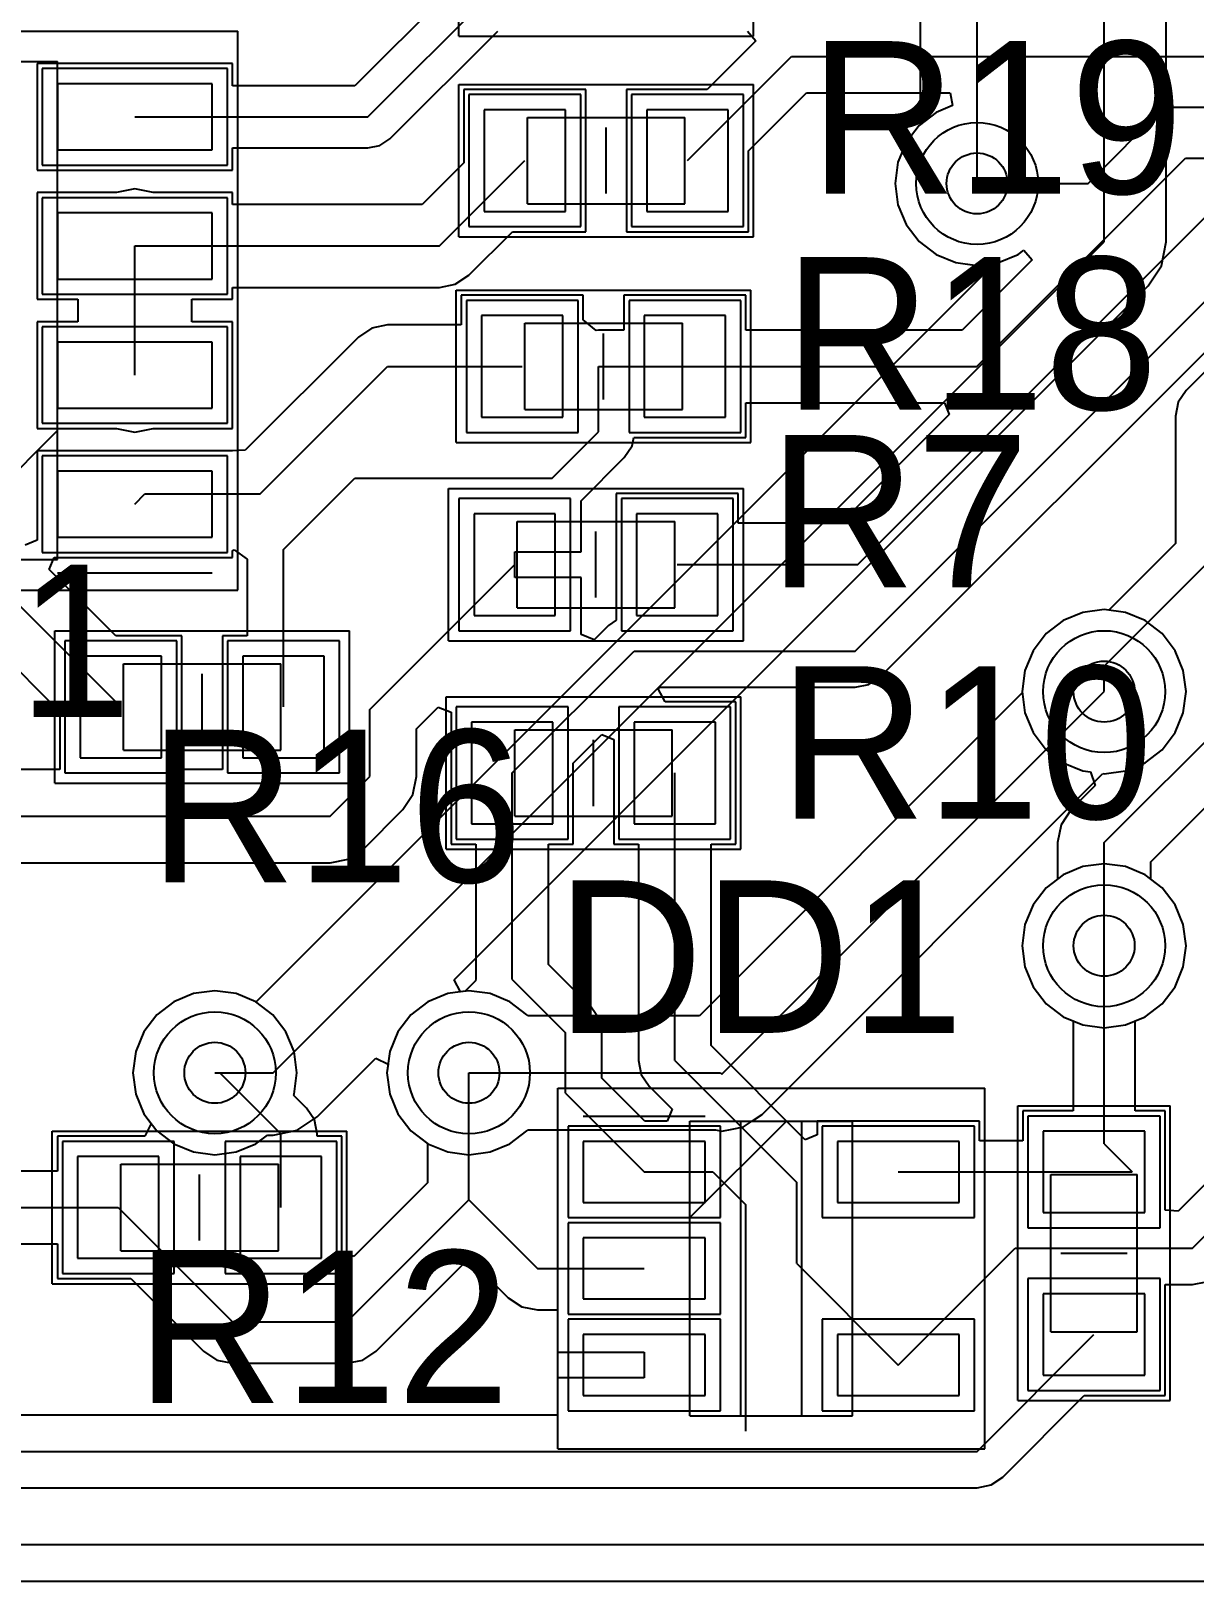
# Model space of a CAD drawing. Header units: millimetres. Extents: x 25.4 to 101.3, y 24.9 to 50.8.
# Drawn here: x 44.84 to 56.28, y 25.4 to 40.65 of the extents above; entities that cross this region are included whole.
import ezdxf

# ---------------------------------------------------------------- set-up
doc = ezdxf.new("R2010")
doc.units = ezdxf.units.MM
for name, color, linetype in [('BottomLayer', 5, 'Continuous'), ('KeepOutLayer', 6, 'Continuous'), ('Mechanical1', 6, 'Continuous'), ('Mechanical13', 56, 'Continuous'), ('Mechanical15', 56, 'Continuous'), ('MultiLayer', 9, 'Continuous'), ('TopLayer', 1, 'Continuous'), ('TopOverlay', 2, 'Continuous'), ('TopPaste', 8, 'Continuous'), ('TopSolder', 216, 'Continuous'), ('ViaHoleLayer', 16, 'Continuous')]:
    doc.layers.add(name, color=color, linetype=linetype)

msp = doc.modelspace()

# ---------------------------------------------------------------- linework, layer by layer
at = {"layer": 'BottomLayer'}
for p, q in [((55.4, 38.575), (55.4, 45.4)), ((56.012, 38.575), (56.012, 44.883)), ((54.15, 39.15), (54.15, 41.65)), ((53.589, 41.072), (53.589, 39.728)), ((53.579, 39.721), (53.451, 39.553)), ((53.589, 39.728), (53.579, 39.721)), ((53.451, 39.553), (53.371, 39.359)), ((53.371, 39.359), (53.343, 39.15)), ((53.343, 39.15), (53.371, 38.941)), ((53.371, 38.941), (53.451, 38.747)), ((53.451, 38.747), (53.579, 38.579)), ((47.225, 30.4), (55.4, 38.575)), ((53.579, 38.579), (53.747, 38.451)), ((53.747, 38.451), (53.941, 38.371)), ((55.965, 38.341), (56.012, 38.575)), ((53.941, 38.371), (54.126, 38.346)), ((54.126, 38.346), (54.193, 38.233)), ((55.833, 38.142), (55.965, 38.341)), ((54.193, 38.233), (47.056, 31.097)), ((49.006, 31.316), (55.833, 38.142)), ((55.191, 34.929), (54.997, 34.849)), ((55.4, 34.957), (55.191, 34.929)), ((55.609, 34.929), (55.4, 34.957)), ((55.803, 34.849), (55.609, 34.929)), ((54.997, 34.849), (54.829, 34.721)), ((55.971, 34.721), (55.803, 34.849)), ((54.829, 34.721), (54.701, 34.553)), ((56.099, 34.553), (55.971, 34.721)), ((54.701, 34.553), (54.621, 34.359)), ((56.179, 34.359), (56.099, 34.553)), ((54.621, 34.359), (54.593, 34.15)), ((56.207, 34.15), (56.179, 34.359)), ((54.595, 34.138), (51.418, 30.961)), ((51.637, 30.387), (55.4, 34.15)), ((54.593, 34.15), (54.595, 34.138)), ((56.179, 33.941), (56.207, 34.15)), ((56.099, 33.747), (56.179, 33.941)), ((55.971, 33.579), (56.099, 33.747)), ((55.803, 33.451), (55.971, 33.579)), ((55.609, 33.371), (55.803, 33.451)), ((52.034, 29.991), (55.388, 33.345)), ((55.388, 33.345), (55.4, 33.343)), ((55.4, 33.343), (55.609, 33.371)), ((54.997, 32.349), (54.829, 32.221)), ((55.191, 32.429), (54.997, 32.349)), ((55.4, 32.457), (55.191, 32.429)), ((55.609, 32.429), (55.4, 32.457)), ((55.803, 32.349), (55.609, 32.429)), ((55.971, 32.221), (55.803, 32.349)), ((54.829, 32.221), (54.701, 32.053)), ((56.099, 32.053), (55.971, 32.221)), ((54.701, 32.053), (54.621, 31.859)), ((56.179, 31.859), (56.099, 32.053)), ((54.621, 31.859), (54.593, 31.65)), ((56.207, 31.65), (56.179, 31.859)), ((54.593, 31.65), (54.621, 31.441)), ((56.179, 31.441), (56.207, 31.65)), ((54.621, 31.441), (54.701, 31.247)), ((56.099, 31.247), (56.179, 31.441)), ((49.066, 31.196), (49.006, 31.316)), ((46.441, 31.179), (46.247, 31.099)), ((46.65, 31.207), (46.441, 31.179)), ((46.859, 31.179), (46.65, 31.207)), ((47.053, 31.099), (46.859, 31.179)), ((49.15, 31.207), (49.066, 31.196)), ((49.359, 31.179), (49.15, 31.207)), ((49.553, 31.099), (49.359, 31.179)), ((54.701, 31.247), (54.829, 31.079)), ((55.971, 31.079), (56.099, 31.247)), ((46.079, 30.971), (45.951, 30.803)), ((46.247, 31.099), (46.079, 30.971)), ((47.056, 31.097), (47.053, 31.099)), ((49.721, 30.971), (49.553, 31.099)), ((49.728, 30.961), (49.721, 30.971)), ((51.418, 30.961), (49.728, 30.961)), ((54.829, 31.079), (54.997, 30.951)), ((55.803, 30.951), (55.971, 31.079)), ((54.997, 30.951), (55.191, 30.871)), ((55.191, 30.871), (55.4, 30.843)), ((55.4, 30.843), (55.609, 30.871)), ((55.609, 30.871), (55.803, 30.951)), ((45.951, 30.803), (45.871, 30.609)), ((45.871, 30.609), (45.843, 30.4)), ((47.658, 29.967), (48.234, 30.544)), ((48.234, 30.544), (48.354, 30.484)), ((45.843, 30.4), (45.871, 30.191)), ((46.65, 30.4), (47.225, 30.4)), ((48.354, 30.484), (48.343, 30.4)), ((48.343, 30.4), (48.371, 30.191)), ((49.15, 30.4), (51.625, 30.4)), ((51.625, 30.4), (51.637, 30.387)), ((45.871, 30.191), (45.951, 29.997)), ((48.371, 30.191), (48.451, 29.997)), ((45.951, 29.997), (46.079, 29.829)), ((47.459, 29.835), (47.658, 29.967)), ((48.451, 29.997), (48.579, 29.829)), ((51.852, 29.869), (51.941, 29.929)), ((51.941, 29.929), (52.034, 29.991)), ((52.034, 29.991), (52.034, 29.991)), ((52.034, 29.991), (52.034, 29.991)), ((46.079, 29.829), (46.247, 29.701)), ((47.053, 29.701), (47.167, 29.788)), ((47.167, 29.788), (47.225, 29.788)), ((47.225, 29.788), (47.459, 29.835)), ((48.579, 29.829), (48.747, 29.701)), ((49.553, 29.701), (49.721, 29.829)), ((49.721, 29.829), (49.728, 29.839)), ((49.728, 29.839), (51.575, 29.839)), ((51.575, 29.839), (51.637, 29.827)), ((51.637, 29.827), (51.74, 29.847)), ((51.637, 29.827), (51.637, 29.827)), ((51.637, 29.827), (51.637, 29.827)), ((51.74, 29.847), (51.852, 29.869)), ((51.852, 29.869), (51.852, 29.869)), ((51.852, 29.869), (51.852, 29.869)), ((46.247, 29.701), (46.441, 29.621)), ((46.441, 29.621), (46.65, 29.593)), ((46.65, 29.593), (46.859, 29.621)), ((46.859, 29.621), (47.053, 29.701)), ((48.747, 29.701), (48.941, 29.621)), ((48.941, 29.621), (49.15, 29.593)), ((49.15, 29.593), (49.359, 29.621)), ((49.359, 29.621), (49.553, 29.701)), ((57.493, 25.757), (25.757, 25.757))]:
    msp.add_line(p, q, dxfattribs=at)
for centre in [(54.15, 39.15), (55.4, 34.15), (55.4, 31.65), (46.65, 30.4), (49.15, 30.4)]:
    msp.add_circle(centre, 0.6, dxfattribs=at)
at = {"layer": 'KeepOutLayer'}
for p, q in [((42.9, 25.4), (52.025, 25.4)), ((52.025, 25.4), (68.775, 25.4))]:
    msp.add_line(p, q, dxfattribs=at)
at = {"layer": 'Mechanical1'}
for p, q in [((49.725, 38.95), (49.725, 39.8)), ((49.725, 39.8), (51.275, 39.8)), ((51.275, 38.95), (51.275, 39.8)), ((49.725, 38.95), (51.275, 38.95)), ((49.7, 36.925), (49.7, 37.775)), ((49.7, 37.775), (51.25, 37.775)), ((51.25, 36.925), (51.25, 37.775)), ((49.7, 36.925), (51.25, 36.925)), ((49.625, 35.825), (51.175, 35.825)), ((49.625, 34.975), (49.625, 35.825)), ((51.175, 34.975), (51.175, 35.825)), ((49.625, 34.975), (51.175, 34.975)), ((45.75, 34.425), (47.3, 34.425)), ((45.75, 33.575), (45.75, 34.425)), ((47.3, 33.575), (47.3, 34.425)), ((49.6, 33.775), (51.15, 33.775)), ((49.6, 32.925), (49.6, 33.775)), ((51.15, 32.925), (51.15, 33.775)), ((45.75, 33.575), (47.3, 33.575)), ((49.6, 32.925), (51.15, 32.925)), ((51.325, 28.975), (52.275, 29.925)), ((51.325, 27.025), (51.325, 29.925)), ((51.325, 29.925), (52.925, 29.925)), ((52.925, 27.025), (52.925, 29.925)), ((45.725, 28.65), (45.725, 29.5)), ((45.725, 29.5), (47.275, 29.5)), ((47.275, 28.65), (47.275, 29.5)), ((54.875, 29.4), (55.725, 29.4)), ((54.875, 27.85), (54.875, 29.4)), ((55.725, 27.85), (55.725, 29.4)), ((45.725, 28.65), (47.275, 28.65)), ((54.875, 27.85), (55.725, 27.85)), ((51.325, 27.025), (52.925, 27.025))]:
    msp.add_line(p, q, dxfattribs=at)
at = {"layer": 'Mechanical13'}
for p, q in [((41.2, 40.35), (45.1, 40.35)), ((45.1, 35.45), (45.1, 40.35)), ((43.83, 35.45), (45.1, 36.72)), ((41.2, 35.45), (45.1, 35.45))]:
    msp.add_line(p, q, dxfattribs=at)
at = {"layer": 'Mechanical15'}
for p, q in [((49.05, 40.6), (49.05, 42.1)), ((51.95, 40.6), (51.95, 42.1)), ((39.425, 40.65), (46.875, 40.65)), ((46.875, 35.15), (46.875, 40.65)), ((49.05, 40.6), (51.95, 40.6)), ((49.05, 40.125), (51.95, 40.125)), ((49.05, 38.625), (49.05, 40.125)), ((51.95, 38.625), (51.95, 40.125)), ((49.05, 38.625), (51.95, 38.625)), ((49.025, 38.1), (51.925, 38.1)), ((49.025, 36.6), (49.025, 38.1)), ((51.925, 36.6), (51.925, 38.1)), ((49.025, 36.6), (51.925, 36.6)), ((48.95, 34.65), (48.95, 36.15)), ((48.95, 36.15), (51.85, 36.15)), ((51.85, 34.65), (51.85, 36.15)), ((39.425, 35.15), (46.875, 35.15)), ((45.075, 33.25), (45.075, 34.75)), ((45.075, 34.75), (47.975, 34.75)), ((47.975, 33.25), (47.975, 34.75)), ((48.95, 34.65), (51.85, 34.65)), ((48.925, 32.6), (48.925, 34.1)), ((48.925, 34.1), (51.825, 34.1)), ((51.825, 32.6), (51.825, 34.1)), ((45.075, 33.25), (47.975, 33.25)), ((48.925, 32.6), (51.825, 32.6)), ((50.025, 26.7), (50.025, 30.25)), ((50.025, 30.25), (54.225, 30.25)), ((54.225, 26.7), (54.225, 30.25)), ((54.55, 27.175), (54.55, 30.075)), ((54.55, 30.075), (56.05, 30.075)), ((56.05, 27.175), (56.05, 30.075)), ((45.05, 29.825), (47.95, 29.825)), ((45.05, 28.325), (45.05, 29.825)), ((47.95, 28.325), (47.95, 29.825)), ((45.05, 28.325), (47.95, 28.325)), ((54.55, 27.175), (56.05, 27.175)), ((50.025, 26.7), (54.225, 26.7))]:
    msp.add_line(p, q, dxfattribs=at)
at = {"layer": 'MultiLayer'}
for centre in [(54.15, 39.15), (55.4, 34.15), (55.4, 31.65), (46.65, 30.4), (49.15, 30.4)]:
    msp.add_circle(centre, 0.6, dxfattribs=at)
at = {"layer": 'TopLayer'}
for p, q in [((48.155, 39.805), (49.7, 41.35)), ((49.1, 41.183), (48.028, 40.111)), ((48.371, 39.589), (49.433, 40.65)), ((51.891, 40.65), (51.974, 40.554)), ((51.974, 40.554), (51.495, 40.075)), ((46.824, 40.33), (44.9, 40.33)), ((44.9, 40.33), (44.9, 39.28)), ((46.824, 40.111), (46.824, 40.33)), ((51.3, 39.375), (52.325, 40.4)), ((52.325, 40.4), (59.175, 40.4)), ((46.625, 40.13), (45.1, 40.13)), ((45.1, 40.13), (45.1, 39.48)), ((46.625, 39.48), (46.625, 40.13)), ((48.028, 40.111), (46.824, 40.111)), ((50.3, 40.075), (49.1, 40.075)), ((49.1, 40.075), (49.1, 39.352)), ((50.3, 38.675), (50.3, 40.075)), ((51.495, 40.075), (50.7, 40.075)), ((50.7, 40.075), (50.7, 38.675)), ((51.9, 39.47), (52.473, 40.043)), ((52.473, 40.043), (53.884, 40.043)), ((53.884, 40.043), (53.909, 39.916)), ((45.862, 39.805), (48.155, 39.805)), ((50.1, 39.875), (49.3, 39.875)), ((49.3, 39.875), (49.3, 38.875)), ((50.1, 38.875), (50.1, 39.875)), ((51.7, 39.875), (50.9, 39.875)), ((50.9, 39.875), (50.9, 38.875)), ((51.7, 38.875), (51.7, 39.875)), ((53.747, 39.849), (53.579, 39.721)), ((53.909, 39.916), (53.747, 39.849)), ((55.242, 39.15), (55.992, 39.9)), ((55.992, 39.9), (59.175, 39.9)), ((53.579, 39.721), (53.451, 39.553)), ((46.824, 39.28), (46.824, 39.499)), ((46.824, 39.499), (48.155, 39.499)), ((48.155, 39.499), (48.272, 39.522)), ((48.155, 39.499), (48.155, 39.499)), ((48.272, 39.522), (48.371, 39.589)), ((53.451, 39.553), (53.371, 39.359)), ((45.1, 39.48), (46.625, 39.48)), ((49.1, 39.352), (48.691, 38.943)), ((48.86, 38.535), (49.7, 39.375)), ((51.9, 38.675), (51.9, 39.47)), ((53.371, 39.359), (53.343, 39.15)), ((54.149, 37.35), (56.199, 39.4)), ((56.199, 39.4), (59.175, 39.4)), ((44.9, 39.28), (46.824, 39.28)), ((45.682, 39.06), (44.9, 39.06)), ((44.9, 39.06), (44.9, 38.01)), ((45.862, 39.096), (45.682, 39.06)), ((46.042, 39.06), (45.862, 39.096)), ((46.824, 39.06), (46.042, 39.06)), ((46.824, 38.943), (46.824, 39.06)), ((53.343, 39.15), (53.371, 38.941)), ((54.15, 39.15), (55.242, 39.15)), ((48.691, 38.943), (46.824, 38.943)), ((53.371, 38.941), (53.451, 38.747)), ((55.65, 38.073), (56.477, 38.9)), ((46.625, 38.86), (45.1, 38.86)), ((45.1, 38.86), (45.1, 38.21)), ((46.625, 38.21), (46.625, 38.86)), ((49.3, 38.875), (50.1, 38.875)), ((50.9, 38.875), (51.7, 38.875)), ((53.451, 38.747), (53.579, 38.579)), ((49.148, 38.247), (49.577, 38.675)), ((49.577, 38.675), (50.3, 38.675)), ((50.7, 38.675), (51.9, 38.675)), ((45.862, 37.265), (45.862, 38.535)), ((45.862, 38.535), (48.86, 38.535)), ((53.579, 38.579), (53.747, 38.451)), ((53.747, 38.451), (53.941, 38.371)), ((54.359, 38.371), (54.553, 38.451)), ((54.553, 38.451), (54.609, 38.494)), ((54.609, 38.494), (54.693, 38.398)), ((52.949, 34.55), (56.799, 38.4)), ((53.941, 38.371), (54.15, 38.343)), ((54.693, 38.398), (54.002, 37.707)), ((54.15, 38.343), (54.359, 38.371)), ((45.1, 38.21), (46.625, 38.21)), ((46.824, 38.01), (46.824, 38.127)), ((46.824, 38.127), (48.86, 38.127)), ((48.86, 38.127), (49.016, 38.158)), ((48.86, 38.127), (48.86, 38.127)), ((49.016, 38.158), (49.148, 38.247)), ((44.9, 38.01), (45.301, 38.01)), ((45.301, 38.01), (45.301, 37.79)), ((46.423, 37.79), (46.423, 38.01)), ((46.423, 38.01), (46.824, 38.01)), ((50.275, 38.05), (49.075, 38.05)), ((49.075, 38.05), (49.075, 37.758)), ((50.275, 37.807), (50.275, 38.05)), ((51.875, 38.05), (50.675, 38.05)), ((50.675, 38.05), (50.675, 37.707)), ((51.875, 37.707), (51.875, 38.05)), ((52.977, 35.4), (55.65, 38.073)), ((50.075, 37.85), (49.275, 37.85)), ((49.275, 37.85), (49.275, 36.85)), ((50.075, 36.85), (50.075, 37.85)), ((51.675, 37.85), (50.875, 37.85)), ((50.875, 37.85), (50.875, 36.85)), ((51.675, 36.85), (51.675, 37.85)), ((53.201, 34.298), (56.868, 37.964)), ((56.92, 37.824), (56.208, 37.112)), ((45.301, 37.79), (44.9, 37.79)), ((44.9, 37.79), (44.9, 36.74)), ((46.824, 37.79), (46.423, 37.79)), ((46.824, 36.74), (46.824, 37.79)), ((48.194, 37.727), (48.062, 37.638)), ((48.35, 37.758), (48.194, 37.727)), ((49.075, 37.758), (48.35, 37.758)), ((50.402, 37.702), (50.275, 37.807)), ((50.425, 37.707), (50.402, 37.702)), ((50.675, 37.707), (50.425, 37.707)), ((54.002, 37.707), (51.875, 37.707)), ((46.625, 37.59), (45.1, 37.59)), ((45.1, 37.59), (45.1, 36.94)), ((46.625, 36.94), (46.625, 37.59)), ((48.062, 37.638), (46.949, 36.526)), ((48.062, 37.638), (48.062, 37.638)), ((42.46, 37.265), (45.725, 34)), ((47.095, 36.095), (48.35, 37.35)), ((48.35, 37.35), (49.675, 37.35)), ((50.425, 36.705), (50.425, 37.35)), ((50.425, 37.35), (51.275, 37.35)), ((51.275, 37.35), (54.149, 37.35)), ((56.208, 37.112), (56.13, 36.997)), ((45.1, 36.94), (46.625, 36.94)), ((51.875, 36.65), (51.875, 36.993)), ((51.875, 36.993), (53.828, 36.993)), ((53.828, 36.993), (53.876, 36.876)), ((56.13, 36.997), (56.103, 36.86)), ((42.27, 36.806), (45.125, 33.951)), ((49.275, 36.85), (50.075, 36.85)), ((50.875, 36.85), (51.675, 36.85)), ((53.876, 36.876), (52.808, 35.808)), ((56.103, 36.86), (56.103, 35.608)), ((44.9, 36.74), (45.682, 36.74)), ((45.682, 36.74), (45.862, 36.704)), ((45.862, 36.704), (46.042, 36.74)), ((46.042, 36.74), (46.824, 36.74)), ((49.97, 36.25), (50.425, 36.705)), ((50.755, 36.568), (50.771, 36.65)), ((50.771, 36.65), (51.875, 36.65)), ((46.824, 36.52), (44.9, 36.52)), ((44.9, 36.52), (44.9, 35.64)), ((46.949, 36.526), (46.824, 36.52)), ((46.824, 36.52), (46.824, 36.52)), ((50.254, 36.029), (50.677, 36.453)), ((50.677, 36.453), (50.755, 36.568)), ((46.625, 36.32), (45.1, 36.32)), ((45.1, 36.32), (45.1, 35.67)), ((46.625, 35.67), (46.625, 36.32)), ((47.325, 35.547), (48.028, 36.25)), ((48.028, 36.25), (49.97, 36.25)), ((45.862, 35.995), (45.962, 36.095)), ((45.962, 36.095), (47.095, 36.095)), ((50.254, 35.527), (50.254, 36.029)), ((51.8, 36.1), (50.6, 36.1)), ((50.6, 36.1), (50.6, 34.854)), ((51.8, 35.808), (51.8, 36.1)), ((50, 35.9), (49.2, 35.9)), ((49.2, 35.9), (49.2, 34.9)), ((50, 34.9), (50, 35.9)), ((51.6, 35.9), (50.8, 35.9)), ((50.8, 35.9), (50.8, 34.9)), ((51.6, 34.9), (51.6, 35.9)), ((52.808, 35.808), (51.8, 35.808)), ((44.9, 35.64), (44.782, 35.592)), ((45.1, 35.67), (46.625, 35.67)), ((46.824, 35.538), (46.841, 35.544)), ((46.824, 35.47), (46.824, 35.538)), ((46.841, 35.544), (46.968, 35.455)), ((47.325, 34), (47.325, 35.547)), ((56.103, 35.608), (55.446, 34.951)), ((45.021, 35.353), (45.07, 35.47)), ((45.07, 35.47), (46.824, 35.47)), ((46.968, 35.455), (46.968, 34.7)), ((48.175, 33.975), (49.6, 35.4)), ((49.6, 35.273), (49.6, 35.527)), ((49.6, 35.527), (50.254, 35.527)), ((51.2, 35.4), (52.977, 35.4)), ((55.4, 34.4), (56.46, 35.46)), ((45.674, 34.7), (45.021, 35.353)), ((50.254, 35.273), (49.6, 35.273)), ((50.254, 34.713), (50.254, 35.273)), ((55.191, 34.929), (54.997, 34.849)), ((55.4, 34.957), (55.191, 34.929)), ((55.446, 34.951), (55.4, 34.957)), ((49.2, 34.9), (50, 34.9)), ((50.523, 34.802), (50.381, 34.661)), ((50.6, 34.854), (50.523, 34.802)), ((50.8, 34.9), (51.6, 34.9)), ((54.997, 34.849), (54.829, 34.721)), ((46.325, 34.7), (45.674, 34.7)), ((46.325, 33.384), (46.325, 34.7)), ((46.968, 34.7), (46.725, 34.7)), ((46.725, 34.7), (46.725, 33.384)), ((50.381, 34.661), (50.254, 34.713)), ((54.829, 34.721), (54.701, 34.553)), ((46.125, 34.5), (45.325, 34.5)), ((45.325, 34.5), (45.325, 33.5)), ((46.125, 33.5), (46.125, 34.5)), ((47.725, 34.5), (46.925, 34.5)), ((46.925, 34.5), (46.925, 33.5)), ((47.725, 33.5), (47.725, 34.5)), ((49.575, 33.35), (50.775, 34.55)), ((50.775, 34.55), (52.949, 34.55)), ((54.701, 34.553), (54.621, 34.359)), ((55.4, 32.665), (57.3, 34.565)), ((54.621, 34.359), (54.593, 34.15)), ((55.4, 34.15), (55.4, 34.4)), ((51.013, 34.177), (51.024, 34.193)), ((51.081, 34.05), (51.013, 34.177)), ((51.024, 34.193), (52.949, 34.193)), ((52.949, 34.193), (53.086, 34.22)), ((53.086, 34.22), (53.201, 34.298)), ((55.859, 32.475), (57.624, 34.241)), ((51.775, 34.05), (51.081, 34.05)), ((51.775, 32.65), (51.775, 34.05)), ((54.593, 34.15), (54.621, 33.941)), ((45.125, 33.951), (45.125, 33.384)), ((48.175, 33.314), (48.175, 33.975)), ((48.634, 33.785), (48.848, 33.999)), ((48.848, 33.999), (48.975, 33.947)), ((48.975, 33.947), (48.975, 32.65)), ((54.621, 33.941), (54.701, 33.747)), ((48.634, 33.314), (48.634, 33.785)), ((49.975, 33.85), (49.175, 33.85)), ((49.175, 33.85), (49.175, 32.85)), ((49.975, 32.85), (49.975, 33.85)), ((50.175, 33.445), (50.458, 33.728)), ((50.458, 33.728), (50.575, 33.679)), ((51.575, 33.85), (50.775, 33.85)), ((50.775, 33.85), (50.775, 32.85)), ((51.575, 32.85), (51.575, 33.85)), ((54.701, 33.747), (54.829, 33.579)), ((50.575, 33.679), (50.575, 32.65)), ((54.829, 33.579), (54.997, 33.451)), ((45.325, 33.5), (46.125, 33.5)), ((46.925, 33.5), (47.725, 33.5)), ((50.175, 32.65), (50.175, 33.445)), ((54.997, 33.451), (55.191, 33.371)), ((45.125, 33.384), (42.765, 33.384)), ((46.725, 33.384), (46.325, 33.384)), ((47.786, 32.925), (48.175, 33.314)), ((48.599, 33.138), (48.634, 33.314)), ((49.575, 31.319), (49.575, 33.35)), ((51.175, 30.52), (51.175, 33.35)), ((55.191, 33.371), (55.267, 33.361)), ((55.267, 33.361), (55.313, 33.227)), ((48.499, 32.989), (48.599, 33.138)), ((55.313, 33.227), (55.076, 32.99)), ((48.111, 32.601), (48.499, 32.989)), ((55.076, 32.99), (54.976, 32.841)), ((42.575, 32.925), (47.786, 32.925)), ((49.175, 32.85), (49.975, 32.85)), ((50.775, 32.85), (51.575, 32.85)), ((54.976, 32.841), (54.941, 32.665)), ((48.975, 32.65), (49.218, 32.65)), ((49.218, 32.65), (49.218, 31.326)), ((49.932, 31.466), (49.932, 32.65)), ((49.932, 32.65), (50.175, 32.65)), ((50.575, 32.65), (50.818, 32.65)), ((50.818, 32.65), (50.818, 30.52)), ((51.532, 30.668), (51.532, 32.65)), ((51.532, 32.65), (51.775, 32.65)), ((54.941, 32.665), (54.941, 32.306)), ((55.4, 31.65), (55.4, 32.665)), ((47.786, 32.466), (47.962, 32.501)), ((47.962, 32.501), (48.111, 32.601)), ((42.575, 32.466), (47.786, 32.466)), ((55.859, 32.306), (55.859, 32.475)), ((54.829, 32.221), (54.701, 32.053)), ((54.941, 32.306), (54.829, 32.221)), ((55.971, 32.221), (55.859, 32.306)), ((56.099, 32.053), (55.971, 32.221)), ((54.701, 32.053), (54.621, 31.859)), ((56.179, 31.859), (56.099, 32.053)), ((54.621, 31.859), (54.593, 31.65)), ((56.207, 31.65), (56.179, 31.859)), ((54.593, 31.65), (54.621, 31.441)), ((55.4, 29.7), (55.4, 31.65)), ((56.179, 31.441), (56.207, 31.65)), ((50.352, 31.046), (49.932, 31.466)), ((54.621, 31.441), (54.701, 31.247)), ((56.099, 31.247), (56.179, 31.441)), ((49.214, 31.304), (49.112, 31.202)), ((49.218, 31.326), (49.214, 31.304)), ((49.575, 31.319), (50.1, 30.794)), ((46.441, 31.179), (46.247, 31.099)), ((46.65, 31.207), (46.441, 31.179)), ((46.859, 31.179), (46.65, 31.207)), ((47.053, 31.099), (46.859, 31.179)), ((48.941, 31.179), (48.747, 31.099)), ((49.112, 31.202), (48.941, 31.179)), ((54.701, 31.247), (54.829, 31.079)), ((55.971, 31.079), (56.099, 31.247)), ((46.079, 30.971), (45.951, 30.803)), ((46.247, 31.099), (46.079, 30.971)), ((47.221, 30.971), (47.053, 31.099)), ((47.349, 30.803), (47.221, 30.971)), ((48.579, 30.971), (48.451, 30.803)), ((48.747, 31.099), (48.579, 30.971)), ((50.43, 30.93), (50.352, 31.046)), ((54.829, 31.079), (54.997, 30.951)), ((55.803, 30.951), (55.971, 31.079)), ((50.457, 30.794), (50.43, 30.93)), ((54.997, 30.951), (55.094, 30.911)), ((55.094, 30.911), (55.094, 30.025)), ((55.706, 30.911), (55.803, 30.951)), ((55.706, 30.025), (55.706, 30.911)), ((45.951, 30.803), (45.871, 30.609)), ((47.429, 30.609), (47.349, 30.803)), ((48.451, 30.803), (48.371, 30.609)), ((50.1, 30.2), (50.1, 30.794)), ((50.457, 30.348), (50.457, 30.794)), ((52.458, 29.742), (51.532, 30.668)), ((45.871, 30.609), (45.843, 30.4)), ((47.457, 30.4), (47.429, 30.609)), ((48.371, 30.609), (48.343, 30.4)), ((50.818, 30.52), (50.845, 30.383)), ((51.175, 30.52), (52.375, 29.32)), ((45.843, 30.4), (45.871, 30.191)), ((46.65, 30.4), (46.7, 30.4)), ((46.7, 30.4), (47.3, 29.8)), ((47.429, 30.191), (47.457, 30.4)), ((48.343, 30.4), (48.371, 30.191)), ((49.15, 29.15), (49.15, 30.4)), ((50.88, 29.925), (50.457, 30.348)), ((50.845, 30.383), (50.923, 30.268)), ((57.493, 30.404), (56.127, 29.038)), ((50.1, 30.2), (50.875, 29.425)), ((50.923, 30.268), (51.148, 30.042)), ((56.269, 28.675), (57.85, 30.256)), ((45.871, 30.191), (45.951, 29.997)), ((47.425, 30.18), (47.429, 30.191)), ((47.552, 30.052), (47.425, 30.18)), ((47.63, 29.937), (47.552, 30.052)), ((48.371, 30.191), (48.451, 29.997)), ((45.951, 29.997), (46.024, 29.902)), ((46.024, 29.902), (45.961, 29.775)), ((47.657, 29.8), (47.63, 29.937)), ((48.451, 29.997), (48.579, 29.829)), ((51.099, 29.925), (50.88, 29.925)), ((51.148, 30.042), (51.099, 29.925)), ((54.175, 29.925), (52.575, 29.925)), ((52.575, 29.925), (52.575, 29.791)), ((54.175, 29.731), (54.175, 29.925)), ((55.094, 30.025), (54.6, 30.025)), ((54.6, 30.025), (54.6, 29.731)), ((56, 30.025), (55.706, 30.025)), ((56, 29.047), (56, 30.025)), ((45.961, 29.775), (45.1, 29.775)), ((45.1, 29.775), (45.1, 29.432)), ((47.3, 29.075), (47.3, 29.8)), ((47.657, 29.775), (47.657, 29.8)), ((47.9, 29.775), (47.657, 29.775)), ((47.9, 28.643), (47.9, 29.775)), ((48.579, 29.829), (48.742, 29.705)), ((52.575, 29.791), (52.458, 29.742)), ((55.8, 29.825), (54.8, 29.825)), ((54.8, 29.825), (54.8, 29.025)), ((55.8, 29.025), (55.8, 29.825)), ((48.742, 29.705), (48.742, 29.319)), ((50.275, 29.725), (50.275, 29.125)), ((51.475, 29.725), (50.275, 29.725)), ((51.475, 29.125), (51.475, 29.725)), ((52.775, 29.725), (52.775, 29.125)), ((53.975, 29.725), (52.775, 29.725)), ((53.975, 29.125), (53.975, 29.725)), ((54.6, 29.731), (54.175, 29.731)), ((55.4, 29.7), (55.675, 29.425)), ((46.1, 29.575), (45.3, 29.575)), ((45.3, 29.575), (45.3, 28.575)), ((46.1, 28.575), (46.1, 29.575)), ((47.7, 29.575), (46.9, 29.575)), ((46.9, 29.575), (46.9, 28.575)), ((47.7, 28.575), (47.7, 29.575)), ((45.1, 29.432), (43.363, 29.432)), ((48.742, 29.319), (48.017, 28.594)), ((50.875, 29.425), (51.55, 29.425)), ((51.55, 29.425), (51.875, 29.1)), ((52.375, 28.525), (52.375, 29.32)), ((53.375, 29.425), (55.3, 29.425)), ((55.3, 29.425), (55.675, 29.425)), ((47.95, 27.95), (49.15, 29.15)), ((49.15, 29.15), (49.825, 28.475)), ((30.975, 29.075), (45.7, 29.075)), ((45.7, 29.075), (46.825, 27.95)), ((50.275, 29.125), (51.475, 29.125)), ((51.875, 26.875), (51.875, 29.1)), ((52.775, 29.125), (53.975, 29.125)), ((54.8, 29.025), (55.8, 29.025)), ((56.127, 29.038), (56, 29.047)), ((41.985, 28.718), (45.1, 28.718)), ((45.1, 28.718), (45.1, 28.375)), ((50.275, 28.775), (50.275, 28.175)), ((51.475, 28.775), (50.275, 28.775)), ((51.475, 28.175), (51.475, 28.775)), ((53.375, 27.525), (54.525, 28.675)), ((54.525, 28.675), (56.269, 28.675)), ((45.3, 28.575), (46.1, 28.575)), ((46.9, 28.575), (47.7, 28.575)), ((48.017, 28.594), (47.9, 28.643)), ((48.238, 27.662), (49.15, 28.573)), ((49.15, 28.573), (49.537, 28.187)), ((52.375, 28.525), (53.375, 27.525)), ((45.1, 28.375), (45.823, 28.375)), ((45.823, 28.375), (46.537, 27.662)), ((49.825, 28.475), (50.875, 28.475)), ((55.8, 28.225), (54.8, 28.225)), ((54.8, 28.225), (54.8, 27.425)), ((55.8, 27.425), (55.8, 28.225)), ((56, 27.225), (56, 28.318)), ((56, 28.318), (56.269, 28.318)), ((56.269, 28.318), (56.405, 28.345)), ((49.537, 28.187), (49.537, 28.187)), ((49.537, 28.187), (49.669, 28.098)), ((49.669, 28.098), (49.825, 28.067)), ((49.825, 28.067), (50.021, 28.067)), ((50.021, 28.067), (50.021, 27.652)), ((50.275, 28.175), (51.475, 28.175)), ((46.825, 27.95), (47.95, 27.95)), ((50.275, 27.825), (50.275, 27.225)), ((51.475, 27.825), (50.275, 27.825)), ((51.475, 27.225), (51.475, 27.825)), ((52.775, 27.825), (52.775, 27.225)), ((53.975, 27.825), (52.775, 27.825)), ((53.975, 27.225), (53.975, 27.825)), ((54.15, 26.675), (55.3, 27.825)), ((46.537, 27.662), (46.537, 27.662)), ((46.537, 27.662), (46.669, 27.573)), ((48.106, 27.573), (48.238, 27.662)), ((50.021, 27.652), (50.875, 27.652)), ((50.875, 27.652), (50.875, 27.398)), ((46.669, 27.573), (46.825, 27.542)), ((46.825, 27.542), (46.825, 27.542)), ((46.825, 27.542), (47.95, 27.542)), ((47.95, 27.542), (48.106, 27.573)), ((47.95, 27.542), (47.95, 27.542)), ((50.875, 27.398), (50.021, 27.398)), ((50.021, 27.398), (50.021, 27.032)), ((54.8, 27.425), (55.8, 27.425)), ((50.275, 27.225), (51.475, 27.225)), ((52.775, 27.225), (53.975, 27.225)), ((54.402, 26.423), (55.205, 27.225)), ((55.205, 27.225), (56, 27.225)), ((50.021, 27.032), (41.89, 27.032)), ((39.025, 26.675), (54.15, 26.675)), ((54.287, 26.345), (54.402, 26.423)), ((39.025, 26.318), (54.15, 26.318)), ((54.15, 26.318), (54.287, 26.345)), ((57.493, 25.757), (25.757, 25.757))]:
    msp.add_line(p, q, dxfattribs=at)
for centre in [(54.15, 39.15), (55.4, 34.15), (55.4, 31.65), (46.65, 30.4), (49.15, 30.4)]:
    msp.add_circle(centre, 0.6, dxfattribs=at)
at = {"layer": 'TopOverlay'}
for p, q in [((50.5, 39.05), (50.5, 39.7)), ((50.475, 37.025), (50.475, 37.675)), ((50.4, 35.075), (50.4, 35.725)), ((45.1, 35.32), (46.625, 35.32)), ((46.525, 33.675), (46.525, 34.325)), ((50.375, 33.025), (50.375, 33.675)), ((50.275, 29.975), (51.475, 29.975)), ((51.825, 27.025), (51.825, 29.925)), ((51.825, 29.925), (52.425, 29.925)), ((52.425, 27.025), (52.425, 29.925)), ((46.5, 28.75), (46.5, 29.4)), ((54.975, 28.625), (55.625, 28.625)), ((51.825, 27.025), (52.425, 27.025))]:
    msp.add_line(p, q, dxfattribs=at)
at = {"layer": 'TopPaste'}
for p, q in [((46.625, 40.13), (45.1, 40.13)), ((45.1, 40.13), (45.1, 39.48)), ((46.625, 39.48), (46.625, 40.13)), ((50.1, 39.875), (49.3, 39.875)), ((49.3, 39.875), (49.3, 38.875)), ((50.1, 38.875), (50.1, 39.875)), ((51.7, 39.875), (50.9, 39.875)), ((50.9, 39.875), (50.9, 38.875)), ((51.7, 38.875), (51.7, 39.875)), ((45.1, 39.48), (46.625, 39.48)), ((46.625, 38.86), (45.1, 38.86)), ((45.1, 38.86), (45.1, 38.21)), ((46.625, 38.21), (46.625, 38.86)), ((49.3, 38.875), (50.1, 38.875)), ((50.9, 38.875), (51.7, 38.875)), ((45.1, 38.21), (46.625, 38.21)), ((50.075, 37.85), (49.275, 37.85)), ((49.275, 37.85), (49.275, 36.85)), ((50.075, 36.85), (50.075, 37.85)), ((51.675, 37.85), (50.875, 37.85)), ((50.875, 37.85), (50.875, 36.85)), ((51.675, 36.85), (51.675, 37.85)), ((46.625, 37.59), (45.1, 37.59)), ((45.1, 37.59), (45.1, 36.94)), ((46.625, 36.94), (46.625, 37.59)), ((45.1, 36.94), (46.625, 36.94)), ((49.275, 36.85), (50.075, 36.85)), ((50.875, 36.85), (51.675, 36.85)), ((46.625, 36.32), (45.1, 36.32)), ((45.1, 36.32), (45.1, 35.67)), ((46.625, 35.67), (46.625, 36.32)), ((50, 35.9), (49.2, 35.9)), ((49.2, 35.9), (49.2, 34.9)), ((50, 34.9), (50, 35.9)), ((51.6, 35.9), (50.8, 35.9)), ((50.8, 35.9), (50.8, 34.9)), ((51.6, 34.9), (51.6, 35.9)), ((45.1, 35.67), (46.625, 35.67)), ((49.2, 34.9), (50, 34.9)), ((50.8, 34.9), (51.6, 34.9)), ((46.125, 34.5), (45.325, 34.5)), ((45.325, 34.5), (45.325, 33.5)), ((46.125, 33.5), (46.125, 34.5)), ((47.725, 34.5), (46.925, 34.5)), ((46.925, 34.5), (46.925, 33.5)), ((47.725, 33.5), (47.725, 34.5)), ((49.975, 33.85), (49.175, 33.85)), ((49.175, 33.85), (49.175, 32.85)), ((49.975, 32.85), (49.975, 33.85)), ((51.575, 33.85), (50.775, 33.85)), ((50.775, 33.85), (50.775, 32.85)), ((51.575, 32.85), (51.575, 33.85)), ((45.325, 33.5), (46.125, 33.5)), ((46.925, 33.5), (47.725, 33.5)), ((49.175, 32.85), (49.975, 32.85)), ((50.775, 32.85), (51.575, 32.85)), ((55.8, 29.825), (54.8, 29.825)), ((54.8, 29.825), (54.8, 29.025)), ((55.8, 29.025), (55.8, 29.825)), ((50.275, 29.725), (50.275, 29.125)), ((51.475, 29.725), (50.275, 29.725)), ((51.475, 29.125), (51.475, 29.725)), ((52.775, 29.725), (52.775, 29.125)), ((53.975, 29.725), (52.775, 29.725)), ((53.975, 29.125), (53.975, 29.725)), ((46.1, 29.575), (45.3, 29.575)), ((45.3, 29.575), (45.3, 28.575)), ((46.1, 28.575), (46.1, 29.575)), ((47.7, 29.575), (46.9, 29.575)), ((46.9, 29.575), (46.9, 28.575)), ((47.7, 28.575), (47.7, 29.575)), ((50.275, 29.125), (51.475, 29.125)), ((52.775, 29.125), (53.975, 29.125)), ((54.8, 29.025), (55.8, 29.025)), ((50.275, 28.775), (50.275, 28.175)), ((51.475, 28.775), (50.275, 28.775)), ((51.475, 28.175), (51.475, 28.775)), ((45.3, 28.575), (46.1, 28.575)), ((46.9, 28.575), (47.7, 28.575)), ((55.8, 28.225), (54.8, 28.225)), ((54.8, 28.225), (54.8, 27.425)), ((55.8, 27.425), (55.8, 28.225)), ((50.275, 28.175), (51.475, 28.175)), ((50.275, 27.825), (50.275, 27.225)), ((51.475, 27.825), (50.275, 27.825)), ((51.475, 27.225), (51.475, 27.825)), ((52.775, 27.825), (52.775, 27.225)), ((53.975, 27.825), (52.775, 27.825)), ((53.975, 27.225), (53.975, 27.825)), ((54.8, 27.425), (55.8, 27.425)), ((50.275, 27.225), (51.475, 27.225)), ((52.775, 27.225), (53.975, 27.225))]:
    msp.add_line(p, q, dxfattribs=at)
at = {"layer": 'TopSolder'}
for p, q in [((46.775, 40.28), (44.95, 40.28)), ((44.95, 40.28), (44.95, 39.33)), ((46.775, 39.33), (46.775, 40.28)), ((50.25, 40.025), (49.15, 40.025)), ((49.15, 40.025), (49.15, 38.725)), ((50.25, 38.725), (50.25, 40.025)), ((51.85, 40.025), (50.75, 40.025)), ((50.75, 40.025), (50.75, 38.725)), ((51.85, 38.725), (51.85, 40.025)), ((44.95, 39.33), (46.775, 39.33)), ((46.775, 39.01), (44.95, 39.01)), ((44.95, 39.01), (44.95, 38.06)), ((46.775, 38.06), (46.775, 39.01)), ((49.15, 38.725), (50.25, 38.725)), ((50.75, 38.725), (51.85, 38.725)), ((44.95, 38.06), (46.775, 38.06)), ((50.225, 38), (49.125, 38)), ((49.125, 38), (49.125, 36.7)), ((50.225, 36.7), (50.225, 38)), ((51.825, 38), (50.725, 38)), ((50.725, 38), (50.725, 36.7)), ((51.825, 36.7), (51.825, 38)), ((46.775, 37.74), (44.95, 37.74)), ((44.95, 37.74), (44.95, 36.79)), ((46.775, 36.79), (46.775, 37.74)), ((44.95, 36.79), (46.775, 36.79)), ((49.125, 36.7), (50.225, 36.7)), ((50.725, 36.7), (51.825, 36.7)), ((46.775, 36.47), (44.95, 36.47)), ((44.95, 36.47), (44.95, 35.52)), ((46.775, 35.52), (46.775, 36.47)), ((50.15, 36.05), (49.05, 36.05)), ((49.05, 36.05), (49.05, 34.75)), ((50.15, 34.75), (50.15, 36.05)), ((51.75, 36.05), (50.65, 36.05)), ((50.65, 36.05), (50.65, 34.75)), ((51.75, 34.75), (51.75, 36.05)), ((44.95, 35.52), (46.775, 35.52)), ((46.275, 34.65), (45.175, 34.65)), ((45.175, 34.65), (45.175, 33.35)), ((46.275, 33.35), (46.275, 34.65)), ((47.875, 34.65), (46.775, 34.65)), ((46.775, 34.65), (46.775, 33.35)), ((47.875, 33.35), (47.875, 34.65)), ((49.05, 34.75), (50.15, 34.75)), ((50.65, 34.75), (51.75, 34.75)), ((50.125, 34), (49.025, 34)), ((49.025, 34), (49.025, 32.7)), ((50.125, 32.7), (50.125, 34)), ((51.725, 34), (50.625, 34)), ((50.625, 34), (50.625, 32.7)), ((51.725, 32.7), (51.725, 34)), ((45.175, 33.35), (46.275, 33.35)), ((46.775, 33.35), (47.875, 33.35)), ((49.025, 32.7), (50.125, 32.7)), ((50.625, 32.7), (51.725, 32.7)), ((55.95, 29.975), (54.65, 29.975)), ((54.65, 29.975), (54.65, 28.875)), ((55.95, 28.875), (55.95, 29.975)), ((50.125, 29.875), (50.125, 28.975)), ((51.625, 29.875), (50.125, 29.875)), ((51.625, 28.975), (51.625, 29.875)), ((52.625, 29.875), (52.625, 28.975)), ((54.125, 29.875), (52.625, 29.875)), ((54.125, 28.975), (54.125, 29.875)), ((46.25, 29.725), (45.15, 29.725)), ((45.15, 29.725), (45.15, 28.425)), ((46.25, 28.425), (46.25, 29.725)), ((47.85, 29.725), (46.75, 29.725)), ((46.75, 29.725), (46.75, 28.425)), ((47.85, 28.425), (47.85, 29.725)), ((50.125, 28.975), (51.625, 28.975)), ((50.125, 28.925), (50.125, 28.025)), ((51.625, 28.925), (50.125, 28.925)), ((51.625, 28.025), (51.625, 28.925)), ((52.625, 28.975), (54.125, 28.975)), ((54.65, 28.875), (55.95, 28.875)), ((45.15, 28.425), (46.25, 28.425)), ((46.75, 28.425), (47.85, 28.425)), ((55.95, 28.375), (54.65, 28.375)), ((54.65, 28.375), (54.65, 27.275)), ((55.95, 27.275), (55.95, 28.375)), ((50.125, 28.025), (51.625, 28.025)), ((50.125, 27.975), (50.125, 27.075)), ((51.625, 27.975), (50.125, 27.975)), ((51.625, 27.075), (51.625, 27.975)), ((52.625, 27.975), (52.625, 27.075)), ((54.125, 27.975), (52.625, 27.975)), ((54.125, 27.075), (54.125, 27.975)), ((54.65, 27.275), (55.95, 27.275)), ((50.125, 27.075), (51.625, 27.075)), ((52.625, 27.075), (54.125, 27.075))]:
    msp.add_line(p, q, dxfattribs=at)
at = {"layer": 'ViaHoleLayer'}
for centre in [(54.15, 39.15), (55.4, 34.15), (55.4, 31.65), (46.65, 30.4), (49.15, 30.4)]:
    msp.add_circle(centre, 0.3, dxfattribs=at)

# ---------------------------------------------------------------- texts
at = {"layer": 'TopOverlay'}
for s, p in [('R19', (52.5, 39.05)), ('R18', (52.25, 36.925)), ('R7', (52.1, 35.175)), ('C11', (42.15, 33.9)), ('R10', (52.2, 32.9)), ('R16', (46, 32.275)), ('DD1', (50.006, 30.793)), ('R12', (45.875, 27.15))]:
    msp.add_text(s, height=1.5, dxfattribs=at).set_placement(p)

doc.saveas('drawing.dxf')
